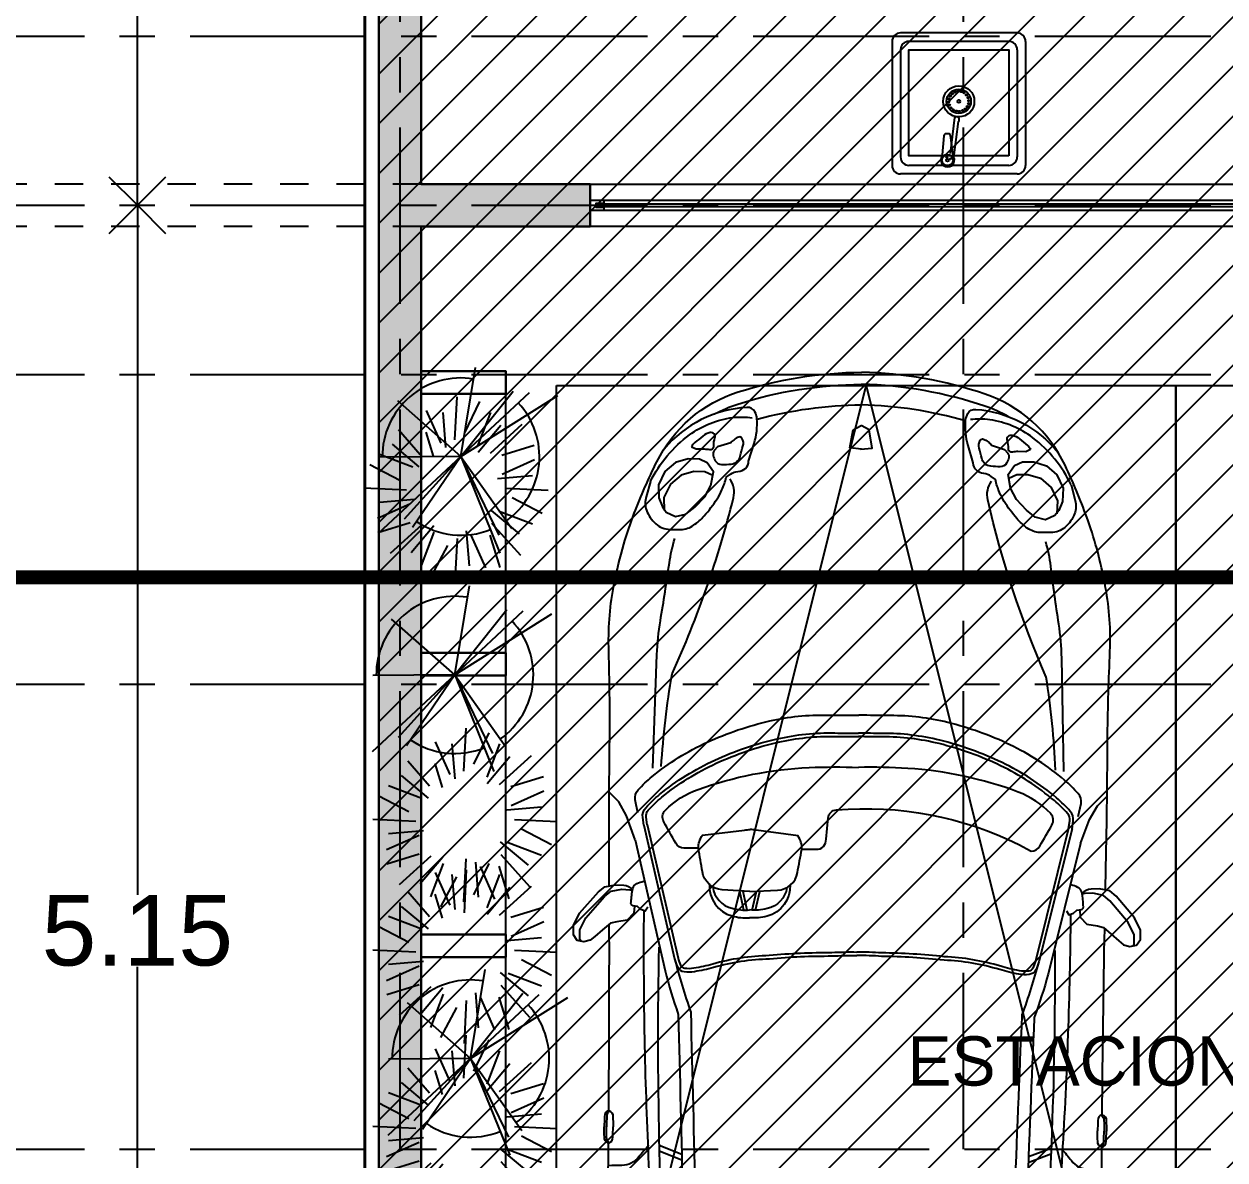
# Model space of a CAD drawing. Header units: metres. Extents: x -58 to 722, y -1100 to 345.
# Drawn here: x 53.302 to 57.566, y -492.35 to -488.318 of the extents above; entities that cross this region are included whole.
import ezdxf

# ---------------------------------------------------------------- set-up
doc = ezdxf.new("R2010")
doc.units = ezdxf.units.M
doc.header["$MEASUREMENT"] = 0
for name, pattern in [('ACAD_ISO07W100', [3, 0, -3]), ('CENTER2', [1.125, 0.75, -0.125, 0.125, -0.125]), ('CENTERX2', [4, 2.5, -0.5, 0.5, -0.5]), ('CONTINUA', [200, 100, 100])]:
    doc.linetypes.add(name, pattern=pattern)
doc.layers.get('0').update_dxf_attribs({"color": 255})
doc.layers.get('DEFPOINTS').update_dxf_attribs({"color": 250})
for name, color, linetype in [('A-CANCELERÍA', 4, 'Continuous'), ('FSR_ARQ_001TERRENO', 8, 'Continuous'), ('FSR_ARQ_003RELLENODEMUROS', 251, 'Continuous'), ('FSR_ARQ_005VEGETACION', 64, 'Continuous'), ('FSR_ARQ_010MUROBAJO', 33, 'Continuous'), ('FSR_ARQ_011MOBILIARIOSANI', 124, 'Continuous'), ('FSR_ARQ_014TEXTOS', 142, 'Continuous'), ('FSR_ARQ_015COTAS', 125, 'Continuous'), ('FSR_ARQ_016EJES', 135, 'CENTER2'), ('FSR_ARQ_022AREAS', 110, 'Continuous'), ('FSR_ARQ_024LINEACORTE', 10, 'Continuous'), ('FSR_ARQ_026AUTOS', 113, 'Continuous'), ('FSR_ARQ_028JARDINERAS', 133, 'Continuous')]:
    doc.layers.add(name, color=color, linetype=linetype)
doc.layers.add('FSR_ARQ_002MURO', color=150, linetype='Continuous', lineweight=30)
doc.layers.add('FSR_ARQ_013VENTANAS', color=4, linetype='Continuous', lineweight=5)
doc.styles.add('ESPACIOS', font='GOTHIC.TTF')
doc.styles.add('style1', font='arial.ttf')
doc.dimstyles.new('PP_PACO', dxfattribs={"dimtxt": 0.18, "dimasz": 0.075, "dimexe": 0.075, "dimexo": 0, "dimgap": 0, "dimtad": 0, "dimtih": 1, "dimtoh": 1, "dimzin": 1, "dimdsep": 46, "dimtxsty": 'style1', "dimcen": 0.15, "dimse1": 1, "dimse2": 1, "dimclrd": 256, "dimclre": 256, "dimadec": 0, "dimazin": 0, "dimtfac": 1, "dimtmove": 0, "dimatfit": 3, "dimfxl": 0.075, "dimarcsym": 0})

# ---------------------------------------------------------------- blocks, each defined once
blk = doc.blocks.new('A$C65C3464D')
for p, q in [((6883.995548946347, 4269.094568200489), (6853.018059318502, 4188.620538556821)), ((6904.438581184809, 4269.680739615043), (6873.47711855931, 4189.248345283973)), ((7740.886477173422, 3975.880377394904), (7807.07089978249, 3990.575725003695)), ((7740.886477173422, 3964.501974093084), (7807.07089978249, 3979.19732170182)), ((7740.886477173422, 3946.179823886087), (7807.07089978249, 3931.484476277292)), ((7740.886477173422, 3934.801420584197), (7807.07089978249, 3920.106072975461)), ((6883.995548946347, 2877.850342344274), (6853.018059318502, 2958.324371987943)), ((6904.438581184809, 2877.264170929724), (6873.47711855931, 2957.696565260791))]:
    blk.add_line(p, q)
for points in [[(7752.24696204707, 4363.698759126935), (7726.562845681644, 4365.93053526005), (7701.663706808277, 4389.567585750556), (7695.43875618017, 4426.889244419912), (7690.458795677033, 4449.282239621512), (7666.80464692978, 4476.651455979012), (7643.149834541974, 4504.020672336497), (7629.455606800365, 4520.193391093231), (7623.230656171688, 4542.586781609516), (7628.210616674823, 4566.223832100022), (7648.129795045111, 4579.908440278799), (7681.743864797158, 4579.908440278799), (7725.317855555192, 4558.759500366181), (7801.260925940641, 4492.824174735732), (7819.935777825764, 4470.431179534135), (7827.405718579644, 4431.8654655758), (7826.160728453987, 4403.252193929336, -0.2216096468369528), (7809.661501585527, 4371.533331505405, -0.2216096468369528)], [(7625.433406605101, 4553.041989672423), (7631.944923410844, 4557.515445077144), (7665.558993163119, 4557.515445077144), (7709.132983921495, 4536.36650516458), (7785.076054306205, 4470.431179534135), (7803.750906191329, 4448.038184332534), (7811.220846946003, 4409.472470374214), (7809.975856819551, 4380.859198727678, -0.06252707108949619), (7808.209216455042, 4370.466246730801, -0.06252707108949619)], [(5248.982058873752, 3573.484710027387), (5256.854165948072, 3947.928748793092, -0.07653715187203898), (5288.343257884763, 4127.284203758052, -0.08675746870982848), (5349.745958518201, 4239.773367027869, -0.1067502947429391), (5384.384026013026, 4268.092524554606), (5426.894200581602, 4288.54531532072, -0.003981927706149744), (5510.339730119357, 4327.877939752656, -0.01626622042877342), (5592.211103698776, 4362.490506939481, -0.05204893855614855), (5948.03671439546, 4458.461446424822, -0.02823989719838247), (6179.212666064347, 4482.351498308817, -0.04139267971195937), (6483.081175518963, 4471.338426718248, -0.04815717969891345), (6583.845738804644, 4449.312283536987), (6910.068943282045, 4449.312283536987)], [(6902.481123152927, 4306.514446103265, 0.02461515950035208), (6861.752409787742, 4341.530740656242, -0.2233977875762111), (6831.442679615167, 4401.153098275987, 0.0002102858683237929), (6829.941678152284, 4449.312283536987, 0.0002102858683237929)], [(6910.051465266507, 4449.382951673684, -0.3706999173688008), (6930.717310038051, 4464.146626977541, 0.0006144936761182574), (6967.846718742566, 4465.471556717876)], [(6910.051472077544, 4449.382957282709, 0.3706994999670727), (6930.717310038051, 4434.619309753176, -0.0006144936761182574), (6967.846718742566, 4433.294380012841)], [(6911.529247081365, 4445.34723870939, -0.3090422295908758), (6930.717310038051, 4456.075147272102, 0.0006144936761182574), (6967.846718742566, 4457.400077012368)], [(7025.641969649757, 4449.382956781381, 0.3706998200008896), (7004.976127446854, 4464.146626977541, -0.0006144936761182574), (6967.846718742566, 4465.471556717876)], [(7024.164193067109, 4445.34723064935, 0.3090423361470176), (7004.976127446854, 4456.075147272102, -0.0006144936761182574), (6967.846718742566, 4457.400077012368)], [(7025.641966659964, 4449.382962390402, -0.3706995767301795), (7004.976127446854, 4434.619309753176, 0.0006144936761182574), (6967.846718742566, 4433.294380012841)], [(7025.641965283899, 4449.382956775553, 0.00212581411941408), (7687.170285817831, 4453.087235480256)], [(7823.013007057273, 4454.5441000723, 0.0002805805173506489), (7910.321662765841, 4455.605693197158, -0.004664550810017543), (8374.468714445458, 4457.17944092691, 0.006937580583913916), (8670.465116826552, 4463.472455272382, -0.05598204755635752), (8895.611228259713, 4446.166369336286, -0.02149825227957693), (9035.737654196386, 4413.127154564452, -0.02135325096106911), (9145.949144155213, 4376.941234962545, -0.02276151800809651), (9329.212221568458, 4298.277172042632, -0.2034438449528816), (9579.55013746339, 4011.936520057705, -0.07526012660915118), (9653.357259012853, 3573.472455272367, -0.07526012660915118)], [(7748.531346816821, 4316.883447951855), (7734.271033479376, 4325.652713435076), (7739.756024625126, 4342.094641486867), (7750.725343275338, 4353.05592685481), (7752.919339732659, 4368.401647306855, -0.5049183479321059), (7767.17965307016, 4376.074705190251, -0.04568445962763069), (7814.347922357842, 4370.594062506243, -0.2420651258153446), (7831.898566741688, 4356.344154339225, -0.03241415449120109), (7840.674552573534, 4332.229168404014, -0.1430734587897639)], [(8083.40488833885, 4355.345922897002), (8129.609734812663, 4365.363906542541, -0.2204043301793681), (8164.642668578824, 4354.780146691286, -0.0373741970564313), (8211.897211169275, 4305.932297980449, -0.06402830082514441), (8335.735901149168, 4111.111737530835, -0.05126011684723), (8413.067308070924, 3889.62324896099, -0.06144899482932031), (8435.760504951748, 3685.534535905674, 0.01091557078673818), (8436.861499014514, 3573.472455272367, 0.008235353903304841)], [(7733.61137453229, 4331.23337073228, 0.01320386370774357), (6884.994648293673, 4308.819423852841, -0.00682306080194228), (6503.677267497197, 4293.876924371376, -0.002349485165605823), (6314.087038773879, 4280.784102264322, 0.03589151375852778), (6087.812074353383, 4238.378696846925, 0.0990220064873429), (5969.086073034237, 4185.542913673034, 0.05489969423795082), (5894.318310491929, 4114.564954020851, 0.1341744788521953), (5845.719231657414, 4009.966667021501, 0.02313594229137259), (5823.288836530412, 3826.918972972053, 0.01171288750235727), (5810.036141698379, 3573.472455272367, 0.01171288750235727)], [(8038.953830186062, 4333.990295290678), (7566.123702384562, 4220.114763448124, 0.05328083015207537), (7538.13398834386, 4210.12555687135, 0.2579515188566404), (7521.140138584587, 4186.151698275797, 0.0695008984889494), (7522.139581617454, 4149.192147850714, 0.02907050730394385), (7537.593121098485, 4081.341522609524, -0.0616302350043714), (7569.328423769025, 3883.38018705001, -0.02384075260398759), (7580.868473499821, 3661.684553589312, -0.02005390427542848), (7583.344133710728, 3573.472455272367, -0.02005390427542848)], [(8041.853397211003, 4321.950811261191), (7569.023269409728, 4208.075279418696, 0.05328083015296674), (7543.512221504089, 4198.970680238108, 0.2579515188590186), (7533.446629167759, 4184.770773167162, 0.06950089848404715), (7534.353457139093, 4151.236141336358, 0.02907050730526351), (7549.487483017162, 4084.788379028952, -0.06151023482245454), (7581.689890814562, 3884.220128271721, -0.02375645515085469), (7593.250338800931, 3662.132973784086, -0.01996493474574136), (7595.726961200387, 3573.323297671439, -0.01996493474574136)], [(8038.953830186062, 4333.990295290678), (8066.287867124504, 4337.855682203852, -0.2204043301793681), (8101.320800890665, 4327.271922352596, -0.0373741970564313), (8148.575343480604, 4278.424073641745, -0.06402830082514441), (8272.414033461006, 4083.603513192189, -0.05126011684723), (8349.74544038231, 3862.115024622286, -0.06144899482932031), (8372.438637263134, 3658.026311566988, 0.008235353903304841), (8372.816139179165, 3573.472455272367, 0.008235353903304841)], [(8040.687797642352, 4321.728565335707), (8068.021834580849, 4325.593952248881, -0.22040433017987), (8093.087764876133, 4318.021312501787, -0.03737419705461608), (8139.056897491616, 4270.502214605942, -0.06402830082734594), (8261.201110733156, 4078.347371210984, -0.05126011684649864), (8337.697725000213, 3859.24985120714, -0.06144899482773798), (8360.055803935255, 3658.174983697139, 0.008235353903687116), (8360.435127000517, 3573.213221670474, 0.008235353903687116)], [(9259.541883948703, 4320.355892075968), (9204.931546820877, 4335.409870296346, 0.1557095106252132), (9157.853532680736, 4333.527777118448, 0.1288586585616288), (9108.892769614373, 4299.656820265925, 0.1726183155158333), (9090.061298502565, 4250.731489878421, 0.01277873878301931), (9090.061298502565, 4211.215439436219, 0.149304960422289), (9105.126608120361, 4166.053504775107, 0.05745237031427478), (9139.022061568925, 4128.419152196133, 0.0398671155296336), (9199.281972758614, 4083.257217535007, 0.038452582496823), (9231.294677280446, 4066.321936766075, 0.0441259239214352), (9276.489942492775, 4051.267958545639), (9287.788426975727, 4036.213980325258, -0.151430859942927), (9297.20416253183, 4009.869814925609, 0.3896351666334033), (9334.866441115242, 3972.235067032059), (9397.00910123155, 3953.41769308523, 0.09434150001169785), (9485.514891808452, 3944.009203769143, 0.108452635509201), (9509.995936982694, 3951.535995221962, 0.2909124828732363), (9525.060582959315, 3979.761858484879, 0.2059662255914554), (9374.995886861416, 4272.983449859086, 0.7008869941814816)], [(9259.541883948703, 4320.355892075968, -0.1183839038712146), (9426.13098646426, 4182.820381491569, -0.1252139542080979), (9488.66254008441, 4029.810277870187, -0.05709810674187588), (9488.66254008441, 3960.915231251933, 1.07298006043257)], [(7607.193183235483, 4276.55174958214, 0.01066672745796769), (6921.38794943803, 4270.189427428137, -0.00682306080194228), (6539.832814319298, 4263.716247923116, -0.002349485165605823), (6349.998640414003, 4254.835750425656, 0.03589151375852778), (6122.838003192431, 4217.464333150205, 0.0990220064873429), (6002.968256053623, 4167.277411609888, 0.05489969423795082), (5926.643138235579, 4097.976867152611, 0.1341744788521953), (5875.733848489165, 3994.483310231048, 0.02313594229137259), (5849.245135253556, 3811.978710306765, 0.01103891656355099), (5831.133349048786, 3573.472455272367, 0.01103891656355099)], [(7807.631213902811, 3955.340898989492), (7812.674220280303, 4053.605849546304, -0.3525811093894625), (7875.710804543291, 4124.154892773746, 0.008046778570904366), (7958.918750678083, 4139.272516657216), (7958.918750678083, 4189.664859811644, -0.2705207457468651), (7976.568941180562, 4219.90010757844, 0.0006141220109932955), (8052.212709568198, 4262.733638791149, -0.3317973281532869), (8092.556096951102, 4257.694167286914, -0.1142696751384114), (8168.199865338965, 4141.792252409276, -0.07424591969859386), (8248.886640105058, 3748.732450182135, -0.02168627459179716), (8250.793601819383, 3573.472455272367, -0.02168627459179716)], [(8241.973493975525, 4303.44393487299), (8644.95941026938, 4292.153352379035, -0.03271016543707191), (8765.47856900861, 4280.863165199749, 0.006580192130232538), (8970.738020470708, 4250.755208759005, -0.04073322272487601), (9057.361062120253, 4231.93823012686, -0.249874605740478)], [(8247.62240439644, 4273.335978432202, -0.02831072612733469), (8577.167176091381, 4237.583323716466, 0.0461049767033398), (9204.24401495983, 4024.947512026643, 0.2194387317388587), (9270.152836570604, 4038.119397069182, -0.3254519287056042)], [(7566.123702384562, 4220.114763448124, 0.02034996950017136), (7377.531389704744, 4161.385143136984, -0.001309263109223502), (6708.798940490101, 4139.928330049901, -0.1240474701368635), (6351.538178863381, 4218.835675846793, -0.2391348841028641), (6326.607611596147, 4252.521363252443, -0.2391348841028641)], [(7523.196097757635, 4253.777389465784, 0.01927883034425241), (7369.084789045689, 4205.459428475464, -0.001295731415570589), (6707.493022014535, 4184.249653163137, -0.122005382889157), (6376.468343872249, 4255.966755985526, -0.122005382889157)], [(7958.918750678083, 4139.272516657216, -0.1463647545555517), (8005.874668111904, 4125.226225335256), (8025.234135060588, 3976.169327299416, -0.02069603217834092), (8027.066966742484, 3955.340898989492, -0.02069603217834092)], [(9383.827204181944, 4175.46238940581), (9376.294881193007, 4158.526713322248), (9376.294881193007, 4130.300850059328, -0.04991980107811883), (9374.411468625782, 4111.483476112484, 0.4946439149068612), (9387.593365675843, 4096.429497892117, -0.1001115252743601), (9415.839908703208, 4092.666102165709, 0.5889136910320169), (9434.671379815758, 4109.601778249285, 0.1194848821990292), (9421.489482765126, 4135.945943648923, -0.01334126656249655), (9398.89185015834, 4164.17180691184, 0.140516589407649), (9383.827204181944, 4175.46238940581, -0.4737232591999024)], [(7832.649951134375, 4098.380952604501, 0.358010719512237), (7719.811403701885, 4017.575492390664, 0.08714235907721089), (7714.31551599561, 3955.340898989492)], [(9370.645307131315, 4094.547800028908, 0.247528035906609), (9353.6972485865, 4098.311195755388, 0.05679138001646401), (9334.866441115242, 4090.784404302569, 0.2814387635172179), (9321.684544064668, 4068.203634629273, 0.01762232119121147), (9323.567292991687, 4034.332282462063, 0.3272739072269067), (9351.813836019279, 4002.343023472735, -0.02113717134011761), (9387.593365675843, 3992.934138841978, 0.2193541072292008), (9415.839908703208, 3996.697534568499, 0.3562781851354857), (9419.606070197107, 4007.988117062414, 0.0725580572604516), (9410.190334641571, 4024.92379314599, 0.06684315418200507), (9398.89185015834, 4036.213980325258), (9383.827204181944, 4083.257217535007), (9370.645307131315, 4094.547800028908)], [(9500.820018535524, 4094.59305972837, -0.04638595849630796), (9536.71664916668, 4011.936520057705, -0.07526012660915118), (9610.523770716143, 3573.472455272367)], [(7822.390243087898, 4086.945367360942, 0.3165606745182557), (7747.290819796422, 4017.575492390664, 0.08714235907721089), (7741.794932090147, 3955.340898989492)], [(7832.649951134375, 3812.300845374597, -0.358010719512237), (7719.811403701885, 3893.106305588379, -0.08714235907721089), (7714.31551599561, 3955.340898989492)], [(7822.390243087898, 3823.736430618141, -0.3165606745182557), (7747.290819796422, 3893.106305588379, -0.08714235907721089), (7741.794932090147, 3955.340898989492)], [(7807.631213902811, 3955.340898989492), (7812.674220280303, 3857.075948432794, 0.3525811093894625), (7875.710804543291, 3786.526905205279, -0.008046778570904366), (7958.918750678083, 3771.409281321881), (7958.918750678083, 3721.016938167453)], [(7958.918750678083, 3771.409281321881, 0.1463647545555517), (8005.874668111904, 3785.455572643841), (8025.234135060588, 3934.512470679678, 0.02069603217834092), (8027.066966742484, 3955.340898989492, 0.02069603217834092)], [(9483.69787815908, 3943.866474594644, -0.06325172531703706), (9537.677934338422, 3573.472455272367, -0.06325172531703706)], [(7958.918750678083, 3721.016938167453, 0.4601813226424322), (7995.431603409702, 3686.141486720291), (8070.64466892375, 3679.309263155177, -0.361882647484814), (8099.704171921291, 3650.271028230793, -0.136021997665229), (7982.172681358338, 3000.93107213769, -0.01557472431766067)], [(5248.982058873752, 3573.460200517347), (5256.854165948072, 3199.016161751631, 0.07653715187203898), (5288.343257884763, 3019.660706786668, 0.08675746870982848), (5349.745958518201, 2907.171543516812, 0.1067502947429391), (5384.384026013026, 2878.852385990187), (5426.894200581602, 2858.399595223946, 0.003981927706149744), (5510.339730119357, 2819.066970792082, 0.01626622042877342), (5592.211103698776, 2784.45440360517, 0.05204893855614855), (5948.03671439546, 2688.483464119912, 0.02823989719838247), (6179.212666064347, 2664.593412235976, 0.04139267971195937), (6483.081175518963, 2675.606483826545, 0.04815717969891345), (6583.845738804644, 2697.632627007737), (6910.068943282045, 2697.632627007737)], [(7733.61137453229, 2815.711539812484, -0.01320386370774357), (6884.994648293673, 2838.125486691923, 0.00682306080194228), (6503.677267497197, 2853.067986173388, 0.002349485165605823), (6314.087038773879, 2866.160808280441, -0.03589151375852778), (6087.812074353383, 2908.566213697839, -0.0990220064873429), (5969.086073034237, 2961.401996871729, -0.05489969423795082), (5894.318310491929, 3032.379956523913, -0.1341744788521953), (5845.719231657414, 3136.978243523263, -0.02313594229137259), (5823.288836530412, 3320.025937572711, -0.01171288750235727), (5810.036141698379, 3573.472455272396, -0.01171288750235727)], [(7607.193183235483, 2870.393160962623, -0.01066672745796769), (6921.38794943803, 2876.755483116627, 0.00682306080194228), (6539.832814319298, 2883.228662621648, 0.002349485165605823), (6349.998640414003, 2892.109160119107, -0.03589151375852778), (6122.838003192431, 2929.480577394559, -0.0990220064873429), (6002.968256053623, 2979.667498934876, -0.05489969423795082), (5926.643138235579, 3048.968043392153, -0.1341744788521953), (5875.733848489165, 3152.461600313716, -0.02313594229137259), (5849.245135253556, 3334.966200238003, -0.01103891656355099), (5831.133349048786, 3573.472455272396, -0.01103891656355099)], [(8038.953830186062, 2812.954615254042), (7566.123702384562, 2926.830147096582, -0.05328083015207537), (7538.13398834386, 2936.819353673374, -0.2579515188566404), (7521.140138584587, 2960.793212268869, -0.0695008984889494), (7522.139581617454, 2997.752762693952, -0.02907050730394385), (7537.593121098485, 3065.603387935214, 0.0616302350043714), (7569.328423769025, 3263.564723494655, 0.02384075260398759), (7580.868473499821, 3485.260356955423, 0.02005390427542848), (7583.344133710728, 3573.472455272367, 0.02005390427542848)], [(8041.853397211003, 2824.994099283533), (7569.023269409842, 2938.869631125985, -0.05328083015320016), (7543.512221504089, 2947.97423030663, -0.2579515188590453), (7533.446629167759, 2962.174137377548, -0.06950089848392742), (7534.353457139093, 2995.708769208293, -0.02907050730531435), (7549.487483017162, 3062.156531515899, 0.06151023482239888), (7581.689890814562, 3262.724782272886, 0.02375645515085854), (7593.250338800931, 3484.811936760638, 0.01996493474574317), (7595.726961200387, 3573.621612873299, 0.01996493474574317)], [(7823.013007057273, 2692.400810472493, -0.0002805805173506489), (7910.321662765841, 2691.339217347635, 0.004664550810017543), (8374.468714445458, 2689.765469617869, -0.006937580583913916), (8670.465116826552, 2683.472455272396, 0.05598204755635752), (8895.611228259713, 2700.778541208452, 0.02149825227957693), (9035.737654196386, 2733.817755980199, 0.02135325096106911), (9145.949144155213, 2770.003675582106, 0.02276151800809651), (9329.212221568458, 2848.66773850203, 0.2034438449528816), (9579.55013746339, 3135.008390487004, 0.07526012660915118), (9653.357259012853, 3573.472455272367, 0.07526012660915118)], [(7982.172681358338, 3000.93107213769), (7958.918750678083, 2957.280050733076, 0.2705207457468651), (7976.568941180562, 2927.044802966338, -0.0006141220109932955), (8052.212709568198, 2884.211271753516, 0.3317973281532869), (8092.556096951102, 2889.25074325782, 0.1142696751384114), (8168.199865338965, 3005.152658135459, 0.07424591969859386), (8248.886640105058, 3398.212460362589, 0.02168627459179716), (8250.793601819383, 3573.472455272367)], [(8038.953830186062, 2812.954615254042), (8066.287867124504, 2809.089228340883, 0.2204043301793681), (8101.320800890665, 2819.672988192142, 0.0373741970564313), (8148.575343480604, 2868.520836902975, 0.06402830082514441), (8272.414033461006, 3063.341397352517, 0.05126011684723), (8349.74544038231, 3284.829885922438, 0.06144899482932031), (8372.438637263134, 3488.918598977678, -0.008235353903304841), (8372.816139179165, 3573.472455272367, -0.008235353903304841)], [(8040.687797642352, 2825.216345209017), (8068.021834580849, 2821.350958295854, 0.22040433017987), (8093.087764876133, 2828.923598042951, 0.03737419705465871), (8139.056897491672, 2876.442695938837, 0.06402830082740522), (8261.20111073327, 3068.597539333994, 0.05126011684647477), (8337.697725000213, 3287.695059337781, 0.06144899482768341), (8360.0558039352, 3488.769926847555, -0.00823535390368296), (8360.435127000517, 3573.731688874264, -0.00823535390368296)], [(8083.40488833885, 2791.598987647718), (8129.609734812663, 2781.581004002237, 0.2204043301793681), (8164.642668578824, 2792.164763853507, 0.0373741970564313), (8211.897211169275, 2841.012612564344, 0.06402830082514441), (8335.735901149168, 3035.833173013885, 0.05126011684723), (8413.067308070924, 3257.321661583803, 0.06144899482932031), (8435.760504951748, 3461.410374639046, -0.01091557078673818), (8436.861499014514, 3573.472455272367, -0.008235353903304841)], [(9483.69787815908, 3203.078435950007, 0.06325172531703706), (9537.677934338422, 3573.472455272367, 0.06325172531703706)], [(9500.820017263253, 3052.351848499842, 0.04638595985680635), (9536.71664916668, 3135.008390487004, 0.07526012660915118), (9610.523770716143, 3573.472455272367)], [(9259.541883948703, 2826.589018468752), (9204.931546820877, 2811.535040248316, -0.1557095106252132), (9157.853532680736, 2813.41713342633, -0.1288586585616288), (9108.892769614373, 2847.288090278853, -0.1726183155158333), (9090.061298502565, 2896.213420666314, -0.01277873878301931), (9090.061298502565, 2935.729471108491, -0.149304960422289), (9105.126608120361, 2980.891405769613, -0.05745237031427478), (9139.022061568925, 3018.525758348602, -0.0398671155296336), (9199.281972758614, 3063.687693009786, -0.038452582496823), (9231.294677280446, 3080.62297377866, -0.0441259239214352), (9276.489942492775, 3095.676951999041), (9287.788426975727, 3110.730930219463, 0.151430859942927), (9297.20416253183, 3137.075095619111, -0.3896351666334033), (9334.866441115242, 3174.709843512734), (9397.00910123155, 3193.52721745945, -0.09434150001169785), (9485.514891808452, 3202.935706775508, -0.108452635509201), (9509.995936982694, 3195.408915322761, -0.2909124828732363), (9525.060582959315, 3167.183052059787, -0.2059662255914554), (9374.995886861416, 2873.961460685652, -0.7008869941814816)], [(9259.541883948703, 2826.589018468752, 0.1183839038712146), (9426.13098646426, 2964.124529053151, 0.1252139542080979), (9488.66254008441, 3117.134632674522, 0.05709810674187588), (9488.66254008441, 3186.029679292787, -1.07298006043257)], [(8247.62240439644, 2873.608932112533, 0.02831072612733469), (8577.167176091381, 2909.361586828258, -0.0461049767033398), (9204.24401495983, 3121.997398518077, -0.2194387317388587), (9270.152836570604, 3108.825513475596, 0.3254519287056042)], [(9370.645307131315, 3052.397110515798, -0.247528035906609), (9353.6972485865, 3048.63371478935, -0.05679138001646401), (9334.866441115242, 3056.160506242224, -0.2814387635172179), (9321.684544064668, 3078.741275915465, -0.01762232119121147), (9323.567292991687, 3112.612628082661, -0.3272739072269067), (9351.813836019279, 3144.601887071916, 0.02113717134011761), (9387.593365675843, 3154.010771702677, -0.2193541072292008), (9415.839908703208, 3150.247375976207, -0.3562781851354857), (9419.606070197107, 3138.95679348231, -0.0725580572604516), (9410.190334641571, 3122.021117398675, -0.06684315418200507), (9398.89185015834, 3110.730930219463), (9383.827204181944, 3063.687693009786), (9370.645307131315, 3052.397110515798)], [(9383.827204181944, 2971.482521138911), (9376.294881193007, 2988.418197222487), (9376.294881193007, 3016.644060485407, 0.04991980107811883), (9374.411468625782, 3035.461434432167, -0.4946439149068612), (9387.593365675843, 3050.515412652603, 0.1001115252743601), (9415.839908703208, 3054.278808378996, -0.5889136910320169), (9434.671379815758, 3037.343132295377, -0.1194848821990292), (9421.489482765126, 3010.998966895728, 0.01334126656249655), (9398.89185015834, 2982.77310363287, -0.140516589407649), (9383.827204181944, 2971.482521138911, 0.4737232591999024)], [(7566.123702384562, 2926.83014709664, -0.02034996950017136), (7377.531389704744, 2985.55976740778, 0.001309263109223502), (6708.798940490101, 3007.016580494863, 0.1240474701368635), (6351.538178863381, 2928.109234697971, 0.2391348841028641), (6326.607611596147, 2894.423547292321, 0.2391348841028641)], [(7523.196097757635, 2893.16752107898, -0.01927883034425241), (7369.084789045689, 2941.4854820693, 0.001295731415570589), (6707.493022014535, 2962.695257381627, 0.122005382889157), (6376.468343872249, 2890.978154559238, 0.122005382889157)], [(8241.973493975525, 2843.500975671734), (8644.95941026938, 2854.791558165631, 0.03271016543707191), (8765.47856900861, 2866.081745344971, -0.006580192130232538), (8970.738020470708, 2896.189701785719, 0.04073322272487601), (9057.361062120253, 2915.006680417806, 0.249874605740478)], [(6902.481123152927, 2840.430464441513, -0.02461515950035208), (6861.752409787742, 2805.414169888551, 0.2233977875762111), (6831.442679615167, 2745.791812268737, -0.0002102858683237929), (6829.941678152284, 2697.632627007737, -0.0002102858683237929)], [(7748.531346816821, 2830.061462592796), (7734.271033479376, 2821.292197109717), (7739.756024625126, 2804.850269057839), (7750.725343275338, 2793.888983689983), (7752.919339732659, 2778.54326323788, 0.5049183479321059), (7767.17965307016, 2770.870205354484, 0.04568445962763069), (7814.347922357842, 2776.350848038404, 0.2420651258153446), (7831.898566741688, 2790.600756205436, 0.03241415449120109), (7840.674552573534, 2814.715742140696, 0.1430734587897639)], [(7752.24696204707, 2783.246151417785), (7726.562845681644, 2781.014375284671), (7701.663706808277, 2757.377324794092), (7695.43875618017, 2720.055666124867), (7690.458795677033, 2697.662670923222), (7666.80464692978, 2670.293454565781), (7643.149834541974, 2642.924238208168), (7629.455606800365, 2626.751519451504), (7623.230656171688, 2604.358128935219), (7628.210616674823, 2580.721078444643), (7648.129795045111, 2567.036470265921), (7681.743864797158, 2567.036470265921), (7725.317855555192, 2588.185410178543), (7801.260925940641, 2654.120735808989), (7819.935777825764, 2676.513731010589), (7827.405718579644, 2715.079444968909), (7826.160728453987, 2743.692716615387, 0.2216096468369528), (7809.661501585527, 2775.411579039246, 0.2216096468369528)], [(7625.433406605101, 2593.902920872297), (7631.944923410844, 2589.429465467518), (7665.558993163119, 2589.429465467518), (7709.132983921495, 2610.578405380154), (7785.076054306205, 2676.513731010589), (7803.750906191329, 2698.906726212244), (7811.220846946003, 2737.47244017051), (7809.975856819551, 2766.085711816988, 0.06252707108949619), (7808.209216455042, 2776.478663813919, 0.06252707108949619)], [(6910.051472077544, 2697.561953262011, -0.3706994999670727), (6930.717310038051, 2712.325600791562, 0.0006144936761182574), (6967.846718742566, 2713.650530531879)], [(6910.051465266507, 2697.561958870981, 0.3706999173688008), (6930.717310038051, 2682.79828356711, -0.0006144936761182574), (6967.846718742566, 2681.473353826848)], [(6911.529247081365, 2701.59767183533, 0.3090422295908758), (6930.717310038051, 2690.869763272618, -0.0006144936761182574), (6967.846718742566, 2689.544833532284)], [(7025.641966659964, 2697.561948154333, 0.3706995767301795), (7004.976127446854, 2712.325600791562, -0.0006144936761182574), (6967.846718742566, 2713.650530531879)], [(7024.164193067109, 2701.597679895374, -0.3090423361470176), (7004.976127446854, 2690.869763272618, 0.0006144936761182574), (6967.846718742566, 2689.544833532284)], [(7025.641969649757, 2697.561953763285, -0.3706998200008896), (7004.976127446854, 2682.79828356711, 0.0006144936761182574), (6967.846718742566, 2681.473353826848)], [(7025.641965283899, 2697.561953769226, -0.00212581411941408), (7687.170285817831, 2693.857675064464)]]:
    blk.add_lwpolyline(points, format="xyb")
for points in [[(7987.114216555869, 4364.037485397152), (8072.581121823862, 4395.181681231181), (8121.85026849254, 4423.31192709678), (8156.084716943656, 4457.517745615238)], [(7987.114216555869, 4364.037485397152), (7523.196097757635, 4253.777389465784)], [(9201.16538532584, 4290.247935635169), (9169.152017163458, 4277.076050592685), (9150.321209692709, 4263.903770235516), (9135.255900074004, 4230.03241806832), (9144.671635630562, 4194.279763352584), (9169.152017163458, 4162.290109048587), (9206.81429574687, 4126.537059018236), (9246.3599868983, 4105.837987208248), (9295.320749964434, 4096.429497892117), (9327.333454486154, 4119.010267565362), (9340.515351536327, 4147.236130828205), (9340.515351536327, 4186.752576585081), (9327.333454486154, 4231.914511246203), (9295.320749964434, 4269.548863825195), (9248.242735825319, 4292.129633498378), (9201.16538532584, 4290.247935635169)], [(9282.35202974189, 4098.921617254917), (9282.438818552113, 4098.982835391784), (9295.620715602741, 4127.2086986547), (9295.620715602741, 4166.725144411517), (9282.438818552113, 4211.887079072698), (9250.426114030393, 4249.521431651618), (9203.348099891333, 4272.102201324858), (9156.270749392195, 4270.220503461645)], [(9380.12114715291, 3571.725630117999), (9384.415735012328, 3613.205208518426), (9448.83449143781, 3601.762567394871), (9464.581303344788, 3573.472455272367)], [(9380.12114715291, 3575.219280426711), (9384.415735012328, 3533.739702026298), (9448.83449143781, 3545.182343149849), (9464.581303344788, 3573.472455272367)], [(9201.16538532584, 2856.696974909555), (9169.152017163458, 2869.868859951981), (9150.321209692709, 2883.041140309135), (9135.255900074004, 2916.91249247636), (9144.671635630562, 2952.665147192067), (9169.152017163458, 2984.654801496079), (9206.81429574687, 3020.407851526488), (9246.3599868983, 3041.106923336458), (9295.320749964434, 3050.515412652603), (9327.333454486154, 3027.934642979362), (9340.515351536327, 2999.708779716442), (9340.515351536327, 2960.192333959625), (9327.333454486154, 2915.030399298517), (9295.320749964434, 2877.396046719543), (9248.242735825319, 2854.815277046357), (9201.16538532584, 2856.696974909555)], [(9282.35202974189, 3048.023293289789), (9282.438818552113, 3047.962075152871), (9295.620715602741, 3019.73621189002), (9295.620715602741, 2980.219766133148), (9282.438818552113, 2935.057831472095), (9250.426114030393, 2897.423478893063), (9203.348099891333, 2874.84270921992), (9156.270749392195, 2876.724407083064)], [(7987.114216555869, 2782.907425147616), (7523.196097757635, 2893.16752107898)], [(7987.114216555869, 2782.907425147616), (8072.581121823862, 2751.763229313583), (8121.85026849254, 2723.632983447987), (8156.084716943656, 2689.427164929526)]]:
    blk.add_lwpolyline(points)
blk = doc.blocks.new('125')
at = {"color": 0}
for p, q in [((1740.166309476266, 1394.523784956783), (1740.129667763423, 1394.017245306204)), ((1739.614152866581, 1394.375826157172), (1739.742438778753, 1393.983864473815)), ((1739.964754813058, 1393.981780070325), (1739.800844607892, 1394.370240173577)), ((1740.441122322585, 1394.447498864829), (1740.245699854092, 1394.096582841837)), ((1739.716491810055, 1393.84571728622), (1739.384223791816, 1394.22980451171)), ((1739.992934208419, 1394.342244729344), (1740.01869722599, 1393.927837657394)), ((1740.401427133673, 1393.937907770571), (1740.560207889324, 1394.328492561379)), ((1740.676239979992, 1394.172868933791), (1740.401427133673, 1393.861621678616)), ((1740.543115907967, 1393.846374413848), (1740.927203133457, 1394.178642432087)), ((1739.389997290112, 1393.978841358245), (1739.701244545287, 1393.704028511925)), ((1741.067582747715, 1393.930377991966), (1740.681263095563, 1393.82042744515)), ((1739.624958453333, 1393.704028511925), (1739.234373662524, 1393.862809267576)), ((1739.407066642665, 1393.671151582804), (1739.664327000288, 1393.527885243172)), ((1740.679178692073, 1393.598111410845), (1741.067638795324, 1393.762021616011)), ((1741.039643351091, 1393.569932015484), (1740.608755276792, 1393.541475234531)), ((1739.5456209177, 1393.432269141676), (1739.155036126891, 1393.468910854519)), ((1740.714643927951, 1393.43319846048), (1741.221183578531, 1393.396556747637)), ((1739.581086153578, 1393.267356191311), (1739.192626050326, 1393.103445986145)), ((1739.635028566509, 1393.321298604242), (1739.22062149456, 1393.295535586672)), ((1740.793981463584, 1393.317166369812), (1741.144897486576, 1393.121743901318)), ((1740.559020300363, 1393.16143909023), (1740.870267555539, 1392.886626243911)), ((1740.635306392318, 1393.16143909023), (1741.025891183127, 1393.002658334579)), ((1739.579001750088, 1393.045040157006), (1739.192682097935, 1392.93508961019)), ((1739.717148937684, 1393.019093188308), (1739.333061712194, 1392.686825170068)), ((1739.858837711978, 1393.00384592354), (1739.584024865659, 1392.692598668365)), ((1740.241567619661, 1392.937629944762), (1740.267330637232, 1392.523222872812)), ((1740.543773035595, 1393.019750315936), (1740.876041053835, 1392.635663090446)), ((1739.858837711978, 1392.927559831585), (1739.700056956327, 1392.536975040777)), ((1740.130597082227, 1392.848222295952), (1740.093955369385, 1392.341682645373)), ((1740.295510032592, 1392.88368753183), (1740.459420237758, 1392.495227428579)), ((1740.517826066897, 1392.88160312834), (1740.627776613714, 1392.495283476188)), ((1740.014564991559, 1392.768884760319), (1739.819142523065, 1392.417968737327))]:
    blk.add_line(p, q, dxfattribs=at)
blk = doc.blocks.new('ARP-PLANTA 1')
for q in [(0.04596751094209139, 0.280828713248269), (0.1645462055488451, 0.2060690462742514), (0.2160040141916397, 0.2022353957516714), (0.3063947476713338, 0.19256210160043), (-0.1995800407487991, 0.1755293788334029), (-0.2610363439177945, -0.2426903591994005), (-0.2589911964922749, -0.001806957854512348), (-0.179029745021694, -0.1969976822197168), (-0.1524602104165069, -0.2234787237443925), (0.161185447797493, -0.2266051493713235), (0.1194313606746391, -0.2483442717224875), (0.123203292761616, -0.3042993390232027)]:
    blk.add_line((0, 0), q)
for start, end in [(80.70396491441284, 180.3997409193932), (305.4244447699575, 43.11447963204097), (235.6976623453263, 292.0418102639762)]:
    blk.add_arc((0, 0), 0.2480014200998858, start, end)
blk = doc.blocks.new('*U34')
at = {"layer": 'A-CANCELERÍA'}
for points in [[(-1.013167327812425e-11, -0.01750000015474436), (0.04999999980488693, -0.0175000001665678), (0.04999999978600423, -0.008000115289211254), (0.02199994735519264, -0.007999890032271043), (0.02200048826324746, 0.007999931835910504), (0.05000000019363596, 0.007999931832613586), (0.04999999982321841, 0.01749999999796832), (8.42718256288677e-12, 0.0175000000102465)], [(4.320210855723872e-12, 0.01750000000424904), (2.599999999984888, 0.0175000001132994), (2.599999999997735, -0.01749999971625561), (-8.469669410260394e-12, -0.01750000016619594)], [(2.574999782176473, 0.005000069234584096), (0.0250002176272423, 0.004999930876370511), (0.02500021762366105, -0.005000002699437119), (2.574999782172721, -0.004999997189608271)], [(2.599999999997735, -0.01749999987653984), (2.549999999997507, -0.01749999988836327), (2.549999999988218, -0.008000109857890176), (2.578000052419029, -0.007999884600949964), (2.577999512305649, 0.008000068286050786), (2.55000000037526, 0.008000068282753868), (2.549999999980752, 0.01750000010730194), (2.599999999980753, 0.01750000011958012)]]:
    blk.add_lwpolyline(points, close=True, dxfattribs=at)
blk = doc.blocks.new('_Open90')
at = {"color": 0, "linetype": 'ByBlock', "lineweight": -2}
for p, q in [((-0.5, 0.5), (0, 0)), ((0, 0), (-1, 0)), ((0, 0), (-0.5, -0.5))]:
    blk.add_line(p, q, dxfattribs=at)
blk = doc.blocks.new('*D387')
at = {"layer": 'DEFPOINTS', "color": 0, "ltscale": 0.005, "transparency": 16777216}
for p in [(53.86057289462465, -486.2115484220988), (53.7043280323241, -488.9615484220913), (53.80534555841101, -488.9615484220913)]:
    blk.add_point(p, dxfattribs=at)
at = {"layer": 'FSR_ARQ_015COTAS', "lineweight": -2, "ltscale": 0.005, "transparency": 16777216}
for p, q in [((53.7043280323241, -486.4115484220988), (53.7043280323241, -487.4589051751647)), ((53.7043280323241, -488.7615484220913), (53.7043280323241, -487.7141916690255))]:
    blk.add_line(p, q, dxfattribs=at)
at = {"layer": 'FSR_ARQ_015COTAS', "lineweight": -2, "ltscale": 0.005, "transparency": 16777216, "xscale": 0.2, "yscale": 0.2, "zscale": 0.2}
for p, rotation in [((53.7043280323241, -486.2115484220988), 90), ((53.7043280323241, -488.9615484220913), 270)]:
    blk.add_blockref('_Open90', p, dxfattribs=dict(at, rotation=rotation))
at = {"layer": 'FSR_ARQ_015COTAS', "color": 0, "ltscale": 0.005, "transparency": 16777216, "insert": (53.70432803232395, -487.5865484220949), "char_height": 0.25, "attachment_point": 5, "style": 'style1'}
blk.add_mtext('2.75', dxfattribs=at)
blk = doc.blocks.new('*D388')
at = {"layer": 'DEFPOINTS', "color": 0, "ltscale": 0.005, "transparency": 16777216}
for p in [(53.80534555841101, -488.9615484220913), (53.70432803232418, -494.1110490120491), (53.96845648647209, -494.1110490120491)]:
    blk.add_point(p, dxfattribs=at)
at = {"layer": 'FSR_ARQ_015COTAS', "lineweight": -2, "ltscale": 0.005, "transparency": 16777216}
for p, q in [((53.70432803232418, -489.1615484220912), (53.70432803232418, -491.4086554701398)), ((53.70432803232418, -493.9110490120491), (53.70432803232418, -491.6639419640006))]:
    blk.add_line(p, q, dxfattribs=at)
at = {"layer": 'FSR_ARQ_015COTAS', "lineweight": -2, "ltscale": 0.005, "transparency": 16777216, "xscale": 0.2, "yscale": 0.2, "zscale": 0.2}
for p, rotation in [((53.70432803232418, -488.9615484220913), 90), ((53.70432803232418, -494.1110490120491), 270)]:
    blk.add_blockref('_Open90', p, dxfattribs=dict(at, rotation=rotation))
at = {"layer": 'FSR_ARQ_015COTAS', "color": 0, "ltscale": 0.005, "transparency": 16777216, "insert": (53.70432803232404, -491.5362987170701), "char_height": 0.25, "attachment_point": 5, "style": 'style1'}
blk.add_mtext('5.15', dxfattribs=at)
blk = doc.blocks.new('*D458')
at = {"layer": 'DEFPOINTS', "color": 0, "ltscale": 0.005, "transparency": 16777216}
for p in [(54.51187082113168, -479.1860490120491), (51.42280103783034, -494.1860490120491), (54.51187082113168, -494.1860490120491)]:
    blk.add_point(p, dxfattribs=at)
at = {"layer": 'FSR_ARQ_015COTAS', "lineweight": -2, "ltscale": 0.005, "transparency": 16777216}
for p, q in [((51.42280103783034, -479.3860490120491), (51.42280103783034, -486.5584057651187)), ((51.42280103783034, -493.9860490120491), (51.42280103783034, -486.8136922589795))]:
    blk.add_line(p, q, dxfattribs=at)
at = {"layer": 'FSR_ARQ_015COTAS', "lineweight": -2, "ltscale": 0.005, "transparency": 16777216, "xscale": 0.2, "yscale": 0.2, "zscale": 0.2}
for p, rotation in [((51.42280103783034, -479.1860490120491), 90), ((51.42280103783034, -494.1860490120491), 270)]:
    blk.add_blockref('_Open90', p, dxfattribs=dict(at, rotation=rotation))
at = {"layer": 'FSR_ARQ_015COTAS', "color": 0, "ltscale": 0.005, "transparency": 16777216, "insert": (51.42280103783019, -486.686049012049), "char_height": 0.25, "attachment_point": 5, "style": 'style1'}
blk.add_mtext('15.00', dxfattribs=at)

msp = doc.modelspace()

# ---------------------------------------------------------------- hatches: boundary and pattern name
at = {"layer": 'FSR_ARQ_003RELLENODEMUROS', "ltscale": 5}
h = msp.add_hatch(dxfattribs=at)
h.set_pattern_fill('DOTS', color=256, scale=0.25)
h.set_pattern_definition([(0, (159.7454407323249, -440.0409677368947), (0.0078125, 0.015625), [0, -0.015625])])
h.paths.add_polyline_path([(54.71187082113126, -489.03654842209), (55.31187082113158, -489.03654842209), (55.31187082113158, -488.8865484220901), (54.71187082113157, -488.8865484220901), (54.71187082113147, -482.3365484220987), (55.31187082113146, -482.3365484220987), (55.31187082113146, -482.1865484220987), (54.56187082113161, -482.1865484220987), (54.56187082113161, -494.1860490120489), (54.71187082113158, -494.1860490120489)])
at = {"layer": 'FSR_ARQ_022AREAS', "ltscale": 0.005}
h = msp.add_hatch(dxfattribs=at)
h.set_pattern_fill('ANSI31', color=256)
h.set_pattern_definition([(45, (0, 0), (-0.08838834764831845, 0.08838834764831845), [])])
h.paths.add_polyline_path([(62.46187082113144, -492.6865484220978), (60.11187082113176, -492.6865484220978), (60.11187082113187, -493.2865484220977), (54.56187082113172, -493.2865484220977), (54.56187082113161, -481.5865484220987), (62.46187082113158, -481.5865484220987)])

# ---------------------------------------------------------------- linework, layer by layer
at = {"layer": 'DEFPOINTS', "linetype": 'ACAD_ISO07W100', "ltscale": 0.005}
for p, q in [((54.71187082113157, -488.8865484220901), (50.24611966561224, -488.8865484220901)), ((54.71187082113126, -489.03654842209), (50.24611966561224, -489.03654842209))]:
    msp.add_line(p, q, dxfattribs=at)
at = {"layer": 'FSR_ARQ_001TERRENO', "const_width": 0.01}
msp.add_lwpolyline([(54.51187082113165, -494.1860490120489), (54.51187082113165, -479.1860490120489), (62.51187082113165, -479.1860490120489), (62.51187082113165, -494.1860490120489)], close=True, dxfattribs=at)
at = {"layer": 'FSR_ARQ_002MURO'}
for points in [[(55.31187082113159, -488.8865484220914), (54.71187082113157, -488.8865484220901), (54.71187082113147, -482.3365484220987), (55.31187082113146, -482.3365484220987), (55.31187082113146, -482.1865484220987), (54.56187082113161, -482.1865484220987), (54.56187082113161, -494.1860490120489), (54.71187082113158, -494.1860490120489), (54.71187082113126, -489.03654842209), (55.31187082113159, -489.0365484220915)], [(54.71187082113127, -489.549757130215), (55.01274700951217, -489.549757130215), (55.01274700951217, -489.6303348109429), (54.71187082113127, -489.6303348109429)], [(54.71187082113127, -490.549757130215), (55.01274700951217, -490.549757130215), (55.01274700951217, -490.6303348109429), (54.71187082113127, -490.6303348109429)], [(54.71187082113127, -491.549757130215), (55.01274700951217, -491.549757130215), (55.01274700951217, -491.6303348109429), (54.71187082113127, -491.6303348109429)]]:
    msp.add_lwpolyline(points, close=True, dxfattribs=at)
at = {"layer": 'FSR_ARQ_010MUROBAJO'}
msp.add_lwpolyline([(55.31187082113158, -489.03654842209), (55.31187082113158, -488.8865484220901), (57.9118708211314, -488.8865484220926), (57.91187082113123, -489.0365484220924)], close=True, dxfattribs=at)
at = {"layer": 'FSR_ARQ_011MOBILIARIOSANI'}
for p, q in [((56.82853742712308, -488.3501189771087), (56.41429045367039, -488.3501189771087)), ((56.3842904536703, -488.3801189771086), (56.3842904536703, -488.8201189771086)), ((56.41429045367039, -488.4101189771086), (56.4142904536705, -488.7901189771086)), ((56.79853742712299, -488.3801189771086), (56.44429045367036, -488.3801189771086)), ((56.82853742712308, -488.4101189771086), (56.82853742712297, -488.7901189771086)), ((56.85853742712317, -488.3801189771086), (56.85853742712317, -488.8201189771086)), ((56.79853742712299, -488.8201189771087), (56.44429045367036, -488.8201189771087)), ((56.82853742712308, -488.8501189771087), (56.41429045367039, -488.8501189771087))]:
    msp.add_line(p, q, dxfattribs=at)
msp.add_lwpolyline([(56.79853742712299, -488.7860050036088), (56.44429045367048, -488.7860050036088), (56.44429045367048, -488.4101189771086), (56.79853742712299, -488.4101189771086)], close=True, dxfattribs=at)
msp.add_lwpolyline([(56.60406350721684, -488.7925811846926), (56.62028415840729, -488.6643618962025, 1), (56.60582169637752, -488.6505475126826), (56.59089149164294, -488.7774112816944)], format="xyb", dxfattribs=at)
msp.add_lwpolyline([(56.57544554907366, -488.7079203810217, 0.3980231958631623), (56.56852083029668, -488.7145989330276), (56.5623876659443, -488.782757413272, -0.102996428784271), (56.56024509439823, -488.7906240789285, 1.650689309600476), (56.60294521404677, -488.7901860140774, -0.09683307091359881), (56.60068721309136, -488.7828510165042), (56.59178424154112, -488.7142310171033, 0.3921389111256515), (56.58474199161441, -488.707830185567)], format="xyb", close=True, dxfattribs=at)
for centre, radius in [((56.62114456470641, -488.5927788652747), 0.05525), ((56.62114456470641, -488.5927788652747), 0.04325), ((56.58643995380402, -488.5841967628453), 0.0025), ((56.59079053386046, -488.5738924862836), 0.0025), ((56.59811237794491, -488.5654369400868), 0.0025), ((56.60768877294441, -488.5596578120297), 0.0025), ((56.61858231459354, -488.5571208034323), 0.0025), ((56.62972666713591, -488.5580742543723), 0.0025), ((56.64003094369758, -488.5624248344286), 0.0025), ((56.64848648989442, -488.5697466785132), 0.0025), ((56.65426561795135, -488.5793230735127), 0.0025), ((56.58548650286406, -488.5953411153877), 0.0025), ((56.58802351146147, -488.6062346570368), 0.0025), ((56.59380263951851, -488.6158110520363), 0.0025), ((56.60225818571536, -488.6231328961208), 0.0025), ((56.61256246227691, -488.6274834761772), 0.0025), ((56.62114456470641, -488.5927788652747), 0.005), ((56.6237068148194, -488.6284369271171), 0.0025), ((56.63460035646852, -488.6258999185197), 0.0025), ((56.64417675146802, -488.6201207904627), 0.0025), ((56.6514985955526, -488.6116652442659), 0.0025), ((56.65584917560892, -488.6013609677042), 0.0025), ((56.65680262654888, -488.5902166151618), 0.0025), ((56.5810458642772, -488.8011678915843), 0.01977140027877766), ((56.5810458642772, -488.8011678915843), 0.005), ((56.57870975594773, -488.7901018879303), 0.002), ((56.59147507379936, -488.7967923427341), 0.002)]:
    msp.add_circle(centre, radius, dxfattribs=at)
for centre, start, end in [((56.41429045367039, -488.3801189771086), 90, 180), ((56.82853742712308, -488.3801189771086), 0, 90), ((56.44429045367048, -488.4101189771086), 90, 180), ((56.79853742712299, -488.4101189771086), 0, 90), ((56.44429045367048, -488.7901189771086), 180, 270), ((56.79853742712299, -488.7901189771086), 270, 0), ((56.41429045367039, -488.8201189771086), 180, 270), ((56.82853742712308, -488.8201189771086), 270, 0)]:
    msp.add_arc(centre, 0.03, start, end, dxfattribs=at)
at = {"layer": 'FSR_ARQ_016EJES', "linetype": 'CENTERX2', "ltscale": 0.25}
for p, q in [((54.63687082113157, -476.6860490120489), (54.63687082113157, -495.8602253156561)), ((56.63687082113189, -476.6860490120489), (56.63687082113189, -495.8602253156561)), ((50.89131312764136, -488.3615484220985), (65.01187082113165, -488.3615484220985)), ((50.89131312764136, -488.961548422091), (65.01187082113165, -488.961548422091)), ((50.89131312764136, -489.5615484220977), (65.01187082113165, -489.5615484220976)), ((50.89131312764136, -490.6615484220987), (65.01187082113165, -490.6615484220987)), ((50.89131312764136, -492.3115484220987), (65.01187082113165, -492.3115484220987))]:
    msp.add_line(p, q, dxfattribs=at)
at = {"layer": 'FSR_ARQ_022AREAS', "ltscale": 0.005}
msp.add_lwpolyline([(62.46187082113144, -492.6865484220978), (60.11187082113176, -492.6865484220978), (60.11187082113187, -493.2865484220977), (54.56187082113172, -493.2865484220977), (54.56187082113161, -481.5865484220987), (62.46187082113158, -481.5865484220987), (62.46187082113202, -492.6865484220978)], dxfattribs=at)
at = {"layer": 'FSR_ARQ_024LINEACORTE', "linetype": 'CENTER2', "const_width": 0.05}
msp.add_lwpolyline([(49.49370248924991, -490.2820676916264), (65.81255314575841, -490.2820676916264)], dxfattribs=at)
at = {"layer": 'FSR_ARQ_026AUTOS'}
for points in [[(55.19231301184367, -489.6010547457929), (57.3923130118436, -489.6010547457929), (57.3923130118436, -494.0010547457929), (55.19231301184367, -494.0010547457929), (55.19231301184367, -489.6010547457929)], [(55.19231301184367, -494.0010547457929), (56.29231301184369, -489.6010547457929), (57.3923130118436, -494.0010547457929)], [(57.3923130118436, -489.6010547457929), (59.59231301184353, -489.6010547457929), (59.59231301184353, -494.0010547457929), (57.3923130118436, -494.0010547457929), (57.3923130118436, -489.6010547457929)]]:
    msp.add_lwpolyline(points, dxfattribs=at)
at = {"layer": 'FSR_ARQ_028JARDINERAS', "linetype": 'CONTINUA'}
msp.add_lwpolyline([(54.71187082113181, -493.6865484220988), (55.01274700951217, -493.6865484220988), (55.01274700951217, -489.549757130215), (54.71187082113181, -489.549757130215)], close=True, dxfattribs=at)

# ---------------------------------------------------------------- block references
at = {"layer": 'FSR_ARQ_005VEGETACION', "xscale": 0.3, "yscale": 0.3, "zscale": 0.3, "rotation": 316.2301923128178}
for p in [(-611.3190611318407, -430.7114777688144), (-611.2866797886334, -431.8872940062494), (-611.2866797886334, -432.3511483910406), (-611.2866797886334, -432.9768115870297)]:
    msp.add_blockref('125', p, dxfattribs=at)
at = {"layer": 'FSR_ARQ_005VEGETACION', "xscale": 1.125, "yscale": 1.125, "zscale": 1.125}
for p in [(54.85325589618276, -489.8535027831774), (54.83164807529113, -490.6282178849124), (54.88790828697927, -491.9897495362397)]:
    msp.add_blockref('ARP-PLANTA 1', p, dxfattribs=at)
at = {"layer": 'FSR_ARQ_013VENTANAS', "xscale": -1}
msp.add_blockref('*U34', (57.91187082112933, -488.9615484220121), dxfattribs=at)
at = {"layer": 'FSR_ARQ_026AUTOS', "xscale": 0.001000000000000001, "yscale": 0.001000000000000001, "zscale": 0.001000000000000001, "rotation": 89.51395150928465}
msp.add_blockref('A$C65C3464D', (59.76797865822947, -499.2374174080384), dxfattribs=at)

# ---------------------------------------------------------------- texts
at = {"layer": 'FSR_ARQ_014TEXTOS', "insert": (56.43945914899462, -492.0882627177319), "char_height": 0.175, "attachment_point": 7, "style": 'ESPACIOS'}
msp.add_mtext_dynamic_manual_height_columns('ESTACIONAMIENTO', width=2.223893083121129, gutter_width=0.5249999999999999, heights=[0], dxfattribs=at)

# ---------------------------------------------------------------- dimensions: what is measured, and where the dimension line sits
at = {"layer": 'FSR_ARQ_015COTAS', "ltscale": 0.005}
for base, p1, p2, picture, middle in [((51.42280103783034, -494.1860490120491), (54.51187082113165, -479.1860490120489), (54.51187082113165, -494.1860490120489), '*D458', (51.42280103783019, -486.686049012049)), ((53.7043280323241, -488.9615484220913), (53.86057289462462, -486.2115484220986), (53.80534555841098, -488.9615484220911), '*D387', (53.70432803232395, -487.5865484220949)), ((53.70432803232418, -494.1110490120491), (53.80534555841098, -488.961548422091), (53.96845648647206, -494.1110490120489), '*D388', (53.70432803232404, -491.5362987170701))]:
    dim = msp.add_linear_dim(base=base, p1=p1, p2=p2, angle=90, dimstyle='PP_PACO', override={"dimtxt": 0.25, "dimasz": 0.2, "dimblk1": 'Open90', "dimblk2": 'Open90', "dimsah": 1, "dimtmove": 1, "dimfxlon": 1}, dxfattribs=at)
    dim.commit()
    dim.dimension.update_dxf_attribs({"geometry": picture, "text_midpoint": middle})

doc.saveas('drawing.dxf')
